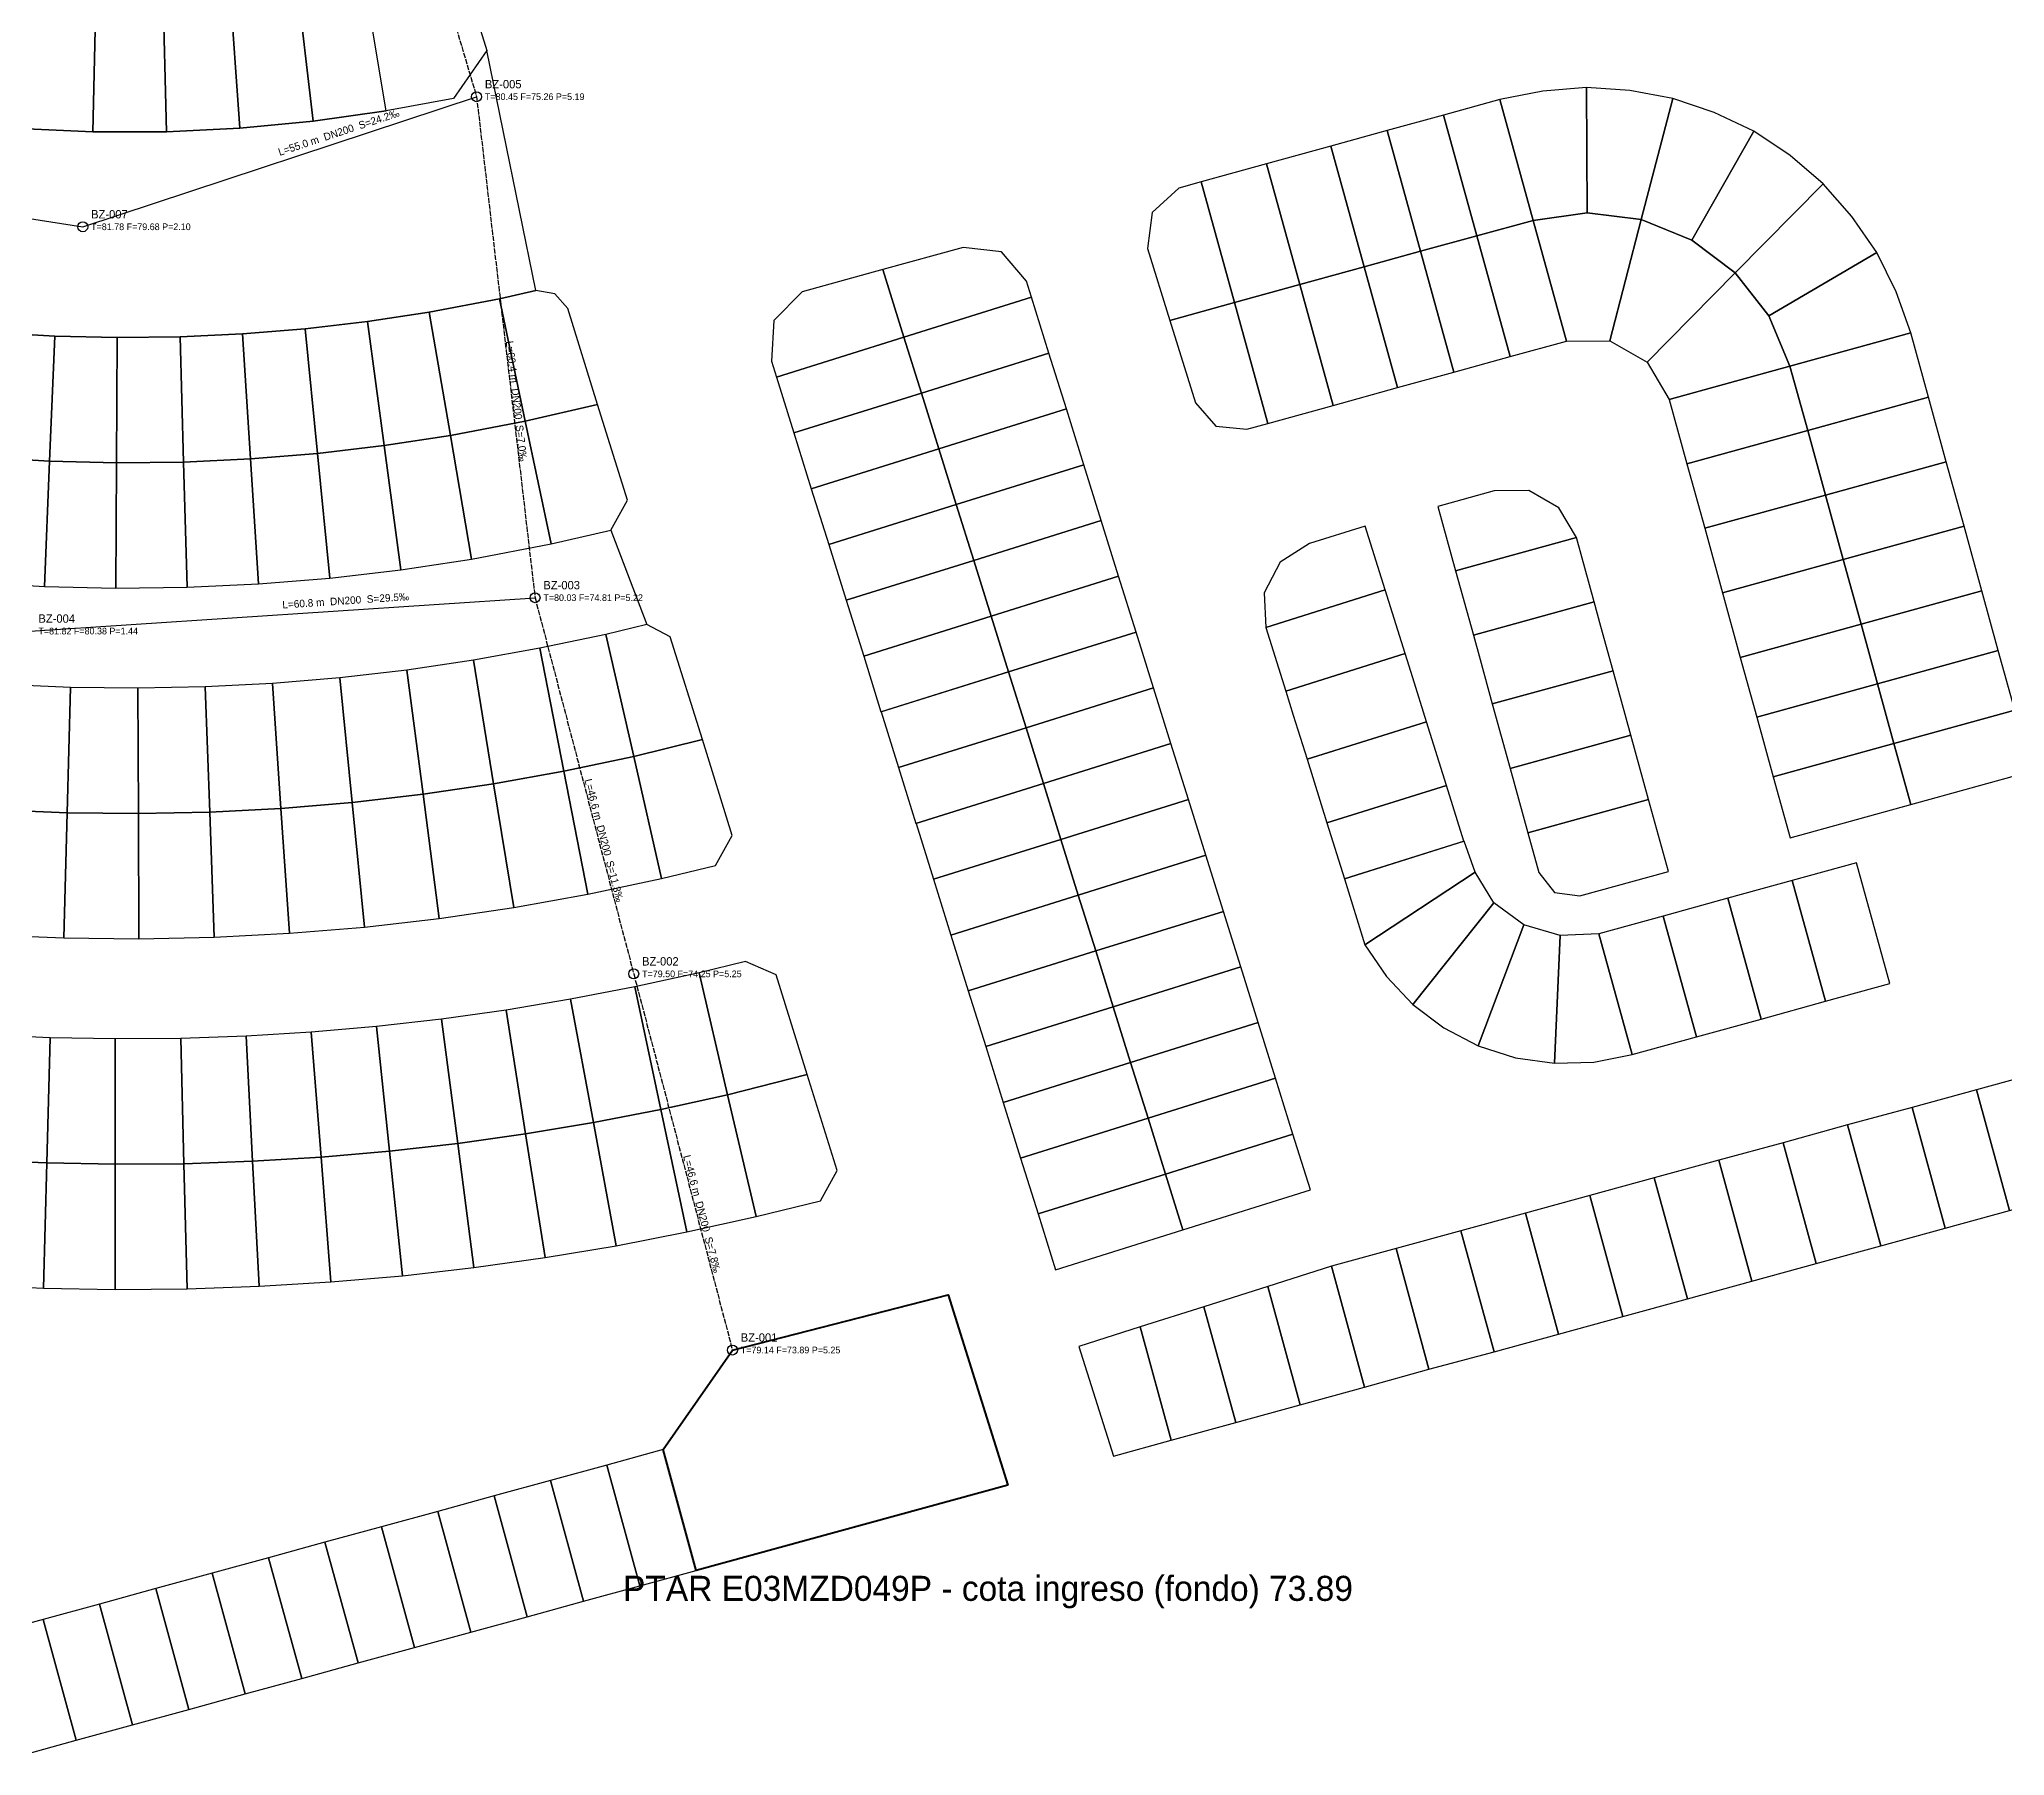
# Model space of a CAD drawing. Header units: metres. Extents: x 308147 to 309178, y 8622681 to 8623304.
# Drawn here: x 308745.1 to 308980.5, y 8622704.8 to 8622910.4 of the extents above; entities that cross this region are included whole.
import ezdxf

# ---------------------------------------------------------------- set-up
doc = ezdxf.new("R2010")
doc.units = ezdxf.units.M
doc.linetypes.add('DASHED2', pattern=[0.762, 0.635, -0.127])
for name, color, linetype in [('BUZONES', 2, 'Continuous'), ('CALLES', 8, 'Continuous'), ('COLECTOR_ORIENTAL_PROVISIONAL', 1, 'Continuous'), ('DESAGUE_DN200', 3, 'Continuous'), ('LOTES', 9, 'Continuous'), ('LOTES_SIN_RED', 6, 'Continuous'), ('PTAR', 1, 'Continuous'), ('TEXTO_BUZONES', 7, 'Continuous'), ('TEXTO_TRAMOS', 7, 'Continuous')]:
    doc.layers.add(name, color=color, linetype=linetype)

msp = doc.modelspace()

# ---------------------------------------------------------------- linework, layer by layer
at = {"layer": 'BUZONES'}
for centre in [(308797.5, 8622903.5), (308750.34, 8622887.92), (308804.5, 8622843.5), (308816.32, 8622798.45), (308828.14, 8622753.4)]:
    msp.add_circle(centre, 0.6, dxfattribs=at)
at = {"layer": 'CALLES'}
for points in [[(308739.48, 8622875.27), (308746.98, 8622874.83), (308754.48, 8622874.66), (308761.99, 8622874.74), (308769.48, 8622875.09), (308776.97, 8622875.7), (308784.42, 8622876.58), (308791.84, 8622877.71), (308800.23, 8622879.31), (308804.6, 8622880.28), (308798.75, 8622909.04), (308794.75, 8622903.3), (308786.66, 8622901.79), (308777.94, 8622900.56), (308769.17, 8622899.73), (308760.37, 8622899.31), (308751.56, 8622899.31), (308742.76, 8622899.7)], [(308737.22, 8622845.35), (308745.76, 8622844.86), (308754.31, 8622844.66), (308762.86, 8622844.76), (308771.4, 8622845.16), (308779.93, 8622845.85), (308788.42, 8622846.85), (308796.88, 8622848.13), (308806.44, 8622849.96), (308813.57, 8622851.58), (308817.9, 8622840.28), (308812.98, 8622839.11), (308805.07, 8622837.44), (308797.13, 8622836.01), (308789.14, 8622834.83), (308781.11, 8622833.91), (308773.07, 8622833.24), (308765, 8622832.82), (308756.93, 8622832.66), (308748.86, 8622832.74), (308740.79, 8622833.09)]]:
    msp.add_lwpolyline(points, dxfattribs=at)
at = {"layer": 'COLECTOR_ORIENTAL_PROVISIONAL', "linetype": 'DASHED2'}
for p, q in [((308784.5, 8622947.5), (308797.5, 8622903.5)), ((308797.5, 8622903.5), (308804.5, 8622843.5)), ((308804.5, 8622843.5), (308816.32, 8622798.45)), ((308816.32, 8622798.45), (308828.14, 8622753.4))]:
    msp.add_line(p, q, dxfattribs=at)
at = {"layer": 'DESAGUE_DN200'}
for p, q in [((308750.34, 8622887.92), (308797.5, 8622903.5)), ((308696.26, 8622896.34), (308750.34, 8622887.92)), ((308744.03, 8622839.5), (308804.5, 8622843.5))]:
    msp.add_line(p, q, dxfattribs=at)
at = {"layer": 'LOTES'}
for points in [[(308794.75, 8622903.3), (308786.66, 8622901.79), (308783.82, 8622919.05), (308794.93, 8622921.26), (308798.75, 8622909.04)], [(308775.89, 8622917.94), (308767.93, 8622917.19), (308769.17, 8622899.73), (308777.94, 8622900.56)], [(308783.82, 8622919.05), (308775.89, 8622917.94), (308777.94, 8622900.56), (308786.66, 8622901.79)], [(308751.94, 8622916.8), (308743.95, 8622917.16), (308742.76, 8622899.7), (308751.56, 8622899.3)], [(308759.94, 8622916.81), (308751.94, 8622916.8), (308751.56, 8622899.3), (308760.37, 8622899.31)], [(308767.93, 8622917.19), (308759.94, 8622916.81), (308760.37, 8622899.31), (308769.17, 8622899.73)], [(308808.42, 8622878.12), (308806.89, 8622879.87), (308804.6, 8622880.28), (308800.23, 8622879.31), (308803.34, 8622864.64), (308812, 8622866.64)], [(308791.84, 8622877.71), (308784.42, 8622876.58), (308786.42, 8622861.71), (308794.36, 8622862.92)], [(308800.23, 8622879.31), (308791.84, 8622877.71), (308794.36, 8622862.92), (308803.34, 8622864.64)], [(308746.98, 8622874.83), (308739.48, 8622875.27), (308738.35, 8622860.31), (308746.37, 8622859.84)], [(308769.48, 8622875.09), (308761.99, 8622874.74), (308762.42, 8622859.75), (308770.44, 8622860.12)], [(308776.97, 8622875.7), (308769.48, 8622875.09), (308770.44, 8622860.12), (308778.45, 8622860.78)], [(308784.42, 8622876.58), (308776.97, 8622875.7), (308778.45, 8622860.78), (308786.42, 8622861.71)], [(308754.48, 8622874.66), (308746.98, 8622874.83), (308746.37, 8622859.84), (308754.39, 8622859.66)], [(308761.99, 8622874.74), (308754.48, 8622874.66), (308754.39, 8622859.66), (308762.42, 8622859.75)], [(308815.59, 8622855.17), (308812, 8622866.64), (308803.34, 8622864.64), (308806.44, 8622849.96), (308813.57, 8622851.58)], [(308803.34, 8622864.64), (308794.36, 8622862.92), (308796.88, 8622848.13), (308806.44, 8622849.96)], [(308786.42, 8622861.71), (308778.45, 8622860.78), (308779.93, 8622845.85), (308788.42, 8622846.85)], [(308794.36, 8622862.92), (308786.42, 8622861.71), (308788.42, 8622846.85), (308796.88, 8622848.13)], [(308746.37, 8622859.84), (308738.35, 8622860.31), (308737.22, 8622845.35), (308745.76, 8622844.86)], [(308754.39, 8622859.66), (308746.37, 8622859.84), (308745.76, 8622844.86), (308754.31, 8622844.66)], [(308762.42, 8622859.75), (308754.39, 8622859.66), (308754.31, 8622844.66), (308762.86, 8622844.76)], [(308770.44, 8622860.12), (308762.42, 8622859.75), (308762.86, 8622844.76), (308771.4, 8622845.16)], [(308778.45, 8622860.78), (308770.44, 8622860.12), (308771.4, 8622845.16), (308779.93, 8622845.85)], [(308820.7, 8622838.81), (308817.9, 8622840.28), (308812.98, 8622839.11), (308816.32, 8622824.49), (308824.55, 8622826.5)], [(308805.07, 8622837.44), (308797.13, 8622836.01), (308799.54, 8622821.21), (308807.95, 8622822.71)], [(308812.98, 8622839.11), (308805.07, 8622837.44), (308807.95, 8622822.71), (308816.32, 8622824.49)], [(308797.13, 8622836.01), (308789.14, 8622834.83), (308791.09, 8622819.96), (308799.54, 8622821.21)], [(308748.86, 8622832.74), (308740.79, 8622833.09), (308739.92, 8622818.11), (308748.46, 8622817.75)], [(308756.93, 8622832.66), (308748.86, 8622832.74), (308748.46, 8622817.75), (308757, 8622817.66)], [(308765, 8622832.82), (308756.93, 8622832.66), (308757, 8622817.66), (308765.55, 8622817.83)], [(308773.07, 8622833.24), (308765, 8622832.82), (308765.55, 8622817.83), (308774.08, 8622818.27)], [(308781.11, 8622833.91), (308773.07, 8622833.24), (308774.08, 8622818.27), (308782.6, 8622818.98)], [(308789.14, 8622834.83), (308781.11, 8622833.91), (308782.6, 8622818.98), (308791.09, 8622819.96)]]:
    msp.add_lwpolyline(points, close=True, dxfattribs=at)
at = {"layer": 'LOTES_SIN_RED'}
for points in [[(308930.4, 8622904.59), (308925.19, 8622904.17), (308920.06, 8622903.15), (308924.04, 8622888.69), (308930.51, 8622889.59)], [(308940.76, 8622903.3), (308935.62, 8622904.25), (308930.4, 8622904.59), (308930.51, 8622889.59), (308936.98, 8622888.78)], [(308950.44, 8622899.37), (308945.71, 8622901.62), (308940.76, 8622903.3), (308936.98, 8622888.78), (308943.03, 8622886.33)], [(308913.31, 8622901.3), (308906.56, 8622899.44), (308910.54, 8622884.98), (308917.29, 8622886.83)], [(308920.06, 8622903.15), (308913.31, 8622901.3), (308917.29, 8622886.83), (308924.04, 8622888.69)], [(308906.56, 8622899.44), (308899.81, 8622897.58), (308903.8, 8622883.12), (308910.54, 8622884.98)], [(308958.77, 8622893.07), (308954.79, 8622896.47), (308950.44, 8622899.37), (308943.03, 8622886.33), (308948.23, 8622882.39)], [(308899.81, 8622897.58), (308892.1, 8622895.45), (308896.08, 8622880.99), (308903.8, 8622883.12)], [(308892.1, 8622895.45), (308884.28, 8622893.3), (308888.27, 8622878.84), (308896.08, 8622880.99)], [(308881.6, 8622892.56), (308878.4, 8622889.62), (308877.84, 8622885.3), (308880.53, 8622876.7), (308888.27, 8622878.84), (308884.28, 8622893.3)], [(308965.18, 8622884.84), (308962.21, 8622889.14), (308958.77, 8622893.07), (308948.23, 8622882.39), (308952.24, 8622877.24)], [(308936.98, 8622888.78), (308930.51, 8622889.59), (308924.04, 8622888.69), (308928.03, 8622874.23), (308933.2, 8622874.27)], [(308917.29, 8622886.83), (308910.54, 8622884.98), (308914.53, 8622870.51), (308921.28, 8622872.37)], [(308924.04, 8622888.69), (308917.29, 8622886.83), (308921.28, 8622872.37), (308928.03, 8622874.23)], [(308948.23, 8622882.39), (308943.03, 8622886.33), (308936.98, 8622888.78), (308933.2, 8622874.27), (308937.7, 8622871.71)], [(308855.77, 8622885.44), (308846.15, 8622882.79), (308848.68, 8622874.7), (308863.95, 8622879.48), (308863.35, 8622881.39), (308860.36, 8622884.91)], [(308910.54, 8622884.98), (308903.8, 8622883.12), (308907.78, 8622868.66), (308914.53, 8622870.51)], [(308965.18, 8622884.84), (308952.24, 8622877.24), (308954.78, 8622871.23), (308969.25, 8622875.22), (308967.49, 8622880.14)], [(308833.42, 8622869.92), (308848.68, 8622874.7), (308846.15, 8622882.79), (308836.51, 8622880.14), (308833.1, 8622876.68), (308832.82, 8622871.82)], [(308903.8, 8622883.12), (308896.08, 8622880.99), (308900.07, 8622866.53), (308907.78, 8622868.66)], [(308948.23, 8622882.39), (308937.7, 8622871.71), (308940.32, 8622867.25), (308954.78, 8622871.23), (308952.24, 8622877.24)], [(308896.08, 8622880.99), (308888.27, 8622878.84), (308892.25, 8622864.38), (308900.07, 8622866.53)], [(308848.68, 8622874.7), (308850.77, 8622868.01), (308866.05, 8622872.77), (308863.95, 8622879.48)], [(308888.27, 8622878.84), (308880.53, 8622876.7), (308883.61, 8622866.85), (308886.05, 8622864.06), (308889.74, 8622863.69), (308892.25, 8622864.38)], [(308969.25, 8622875.22), (308954.78, 8622871.23), (308956.91, 8622863.51), (308971.37, 8622867.5)], [(308848.68, 8622874.7), (308833.42, 8622869.92), (308835.5, 8622863.23), (308850.77, 8622868.01)], [(308866.05, 8622872.77), (308850.77, 8622868.01), (308852.86, 8622861.33), (308868.13, 8622866.11)], [(308954.78, 8622871.23), (308940.32, 8622867.25), (308942.45, 8622859.53), (308956.91, 8622863.51)], [(308850.77, 8622868.01), (308835.5, 8622863.23), (308837.59, 8622856.55), (308852.86, 8622861.33)], [(308868.13, 8622866.11), (308852.86, 8622861.33), (308854.95, 8622854.65), (308870.22, 8622859.43)], [(308971.37, 8622867.5), (308956.91, 8622863.51), (308959.04, 8622855.79), (308973.5, 8622859.78)], [(308956.91, 8622863.51), (308942.45, 8622859.53), (308944.58, 8622851.81), (308959.04, 8622855.79)], [(308852.86, 8622861.33), (308837.59, 8622856.55), (308839.68, 8622849.87), (308854.95, 8622854.65)], [(308872.31, 8622852.75), (308870.22, 8622859.43), (308854.95, 8622854.65), (308857.04, 8622847.97)], [(308973.5, 8622859.78), (308959.04, 8622855.79), (308961.17, 8622848.06), (308975.63, 8622852.05)], [(308919.37, 8622856.29), (308912.62, 8622854.43), (308914.75, 8622846.72), (308929.21, 8622850.7), (308927.11, 8622854.27), (308923.51, 8622856.32)], [(308854.95, 8622854.65), (308839.68, 8622849.87), (308841.77, 8622843.19), (308857.04, 8622847.97)], [(308959.04, 8622855.79), (308944.58, 8622851.81), (308946.71, 8622844.08), (308961.17, 8622848.06)], [(308872.31, 8622852.75), (308857.04, 8622847.97), (308859.12, 8622841.29), (308874.39, 8622846.07)], [(308903.93, 8622852.07), (308897.25, 8622849.98), (308893.75, 8622847.76), (308891.83, 8622844.09), (308892.01, 8622839.95), (308906.32, 8622844.44)], [(308975.63, 8622852.05), (308961.17, 8622848.06), (308963.3, 8622840.33), (308977.76, 8622844.32)], [(308929.21, 8622850.7), (308914.75, 8622846.72), (308916.87, 8622839), (308931.33, 8622842.99)], [(308857.04, 8622847.97), (308841.77, 8622843.19), (308843.86, 8622836.51), (308859.12, 8622841.29)], [(308961.17, 8622848.06), (308946.71, 8622844.08), (308948.84, 8622836.35), (308963.3, 8622840.33)], [(308874.39, 8622846.07), (308859.12, 8622841.29), (308861.21, 8622834.61), (308876.48, 8622839.39)], [(308906.32, 8622844.44), (308892.01, 8622839.95), (308894.4, 8622832.32), (308908.71, 8622836.8)], [(308932.14, 8622840.06), (308931.33, 8622842.99), (308916.87, 8622839), (308917.68, 8622836.08), (308919.14, 8622830.77), (308933.6, 8622834.75)], [(308977.76, 8622844.32), (308963.3, 8622840.33), (308965.27, 8622833.18), (308979.73, 8622837.17)], [(308859.12, 8622841.29), (308843.86, 8622836.51), (308845.93, 8622829.82), (308861.21, 8622834.61)], [(308963.3, 8622840.33), (308948.84, 8622836.35), (308950.81, 8622829.2), (308965.27, 8622833.18)], [(308876.48, 8622839.39), (308861.21, 8622834.61), (308863.3, 8622827.93), (308878.57, 8622832.71)], [(308909.62, 8622833.91), (308908.71, 8622836.8), (308894.4, 8622832.32), (308895.3, 8622829.43), (308896.95, 8622824.17), (308911.26, 8622828.65)], [(308979.73, 8622837.17), (308965.27, 8622833.18), (308967.24, 8622826.02), (308981.7, 8622830.01)], [(308861.21, 8622834.61), (308845.94, 8622829.83), (308848.03, 8622823.15), (308863.3, 8622827.93)], [(308878.57, 8622832.71), (308863.3, 8622827.93), (308865.39, 8622821.25), (308880.66, 8622826.03)], [(308935.72, 8622827.04), (308933.6, 8622834.75), (308919.14, 8622830.77), (308921.26, 8622823.06)], [(308965.27, 8622833.18), (308950.81, 8622829.2), (308952.78, 8622822.04), (308967.24, 8622826.02)], [(308863.3, 8622827.93), (308848.03, 8622823.15), (308850.12, 8622816.46), (308865.39, 8622821.25)], [(308911.26, 8622828.65), (308896.95, 8622824.17), (308899.34, 8622816.54), (308913.65, 8622821.02)], [(308981.7, 8622830.01), (308967.24, 8622826.02), (308969.25, 8622818.72), (308983.71, 8622822.71)], [(308824.55, 8622826.5), (308816.32, 8622824.49), (308819.66, 8622809.87), (308826.12, 8622811.42), (308828.13, 8622815.04)], [(308880.66, 8622826.03), (308865.39, 8622821.25), (308867.48, 8622814.56), (308882.75, 8622819.34)], [(308937.85, 8622819.33), (308935.72, 8622827.04), (308921.26, 8622823.06), (308923.39, 8622815.35)], [(308967.24, 8622826.02), (308952.78, 8622822.04), (308954.79, 8622814.74), (308969.25, 8622818.72)], [(308816.32, 8622824.49), (308807.95, 8622822.71), (308810.83, 8622808), (308819.66, 8622809.87)], [(308799.54, 8622821.21), (308791.09, 8622819.96), (308793.04, 8622805.09), (308801.96, 8622806.4)], [(308807.95, 8622822.71), (308799.54, 8622821.21), (308801.96, 8622806.4), (308810.83, 8622807.99)], [(308865.39, 8622821.25), (308850.12, 8622816.46), (308850.13, 8622816.44), (308852.21, 8622809.78), (308867.48, 8622814.56)], [(308913.65, 8622821.02), (308899.34, 8622816.54), (308901.42, 8622809.85), (308915.74, 8622814.34)], [(308782.6, 8622818.98), (308774.08, 8622818.27), (308775.09, 8622803.31), (308784.08, 8622804.06)], [(308791.09, 8622819.96), (308782.6, 8622818.98), (308784.08, 8622804.06), (308793.04, 8622805.09)], [(308882.75, 8622819.34), (308867.48, 8622814.56), (308869.56, 8622807.88), (308884.83, 8622812.66)], [(308937.85, 8622819.33), (308923.39, 8622815.35), (308924.7, 8622810.59), (308926.58, 8622808.18), (308929.62, 8622807.8), (308940.22, 8622810.72)], [(308748.46, 8622817.75), (308739.92, 8622818.11), (308739.05, 8622803.14), (308748.06, 8622802.76)], [(308757, 8622817.66), (308748.46, 8622817.75), (308748.06, 8622802.76), (308757.07, 8622802.66)], [(308765.55, 8622817.83), (308757, 8622817.66), (308757.07, 8622802.66), (308766.09, 8622802.84)], [(308774.08, 8622818.27), (308765.55, 8622817.83), (308766.09, 8622802.84), (308775.09, 8622803.31)], [(308867.48, 8622814.56), (308852.21, 8622809.78), (308854.3, 8622803.1), (308869.56, 8622807.88)], [(308915.75, 8622814.33), (308901.42, 8622809.85), (308903.89, 8622801.93), (308917.1, 8622810.64)], [(308884.83, 8622812.66), (308869.56, 8622807.88), (308871.65, 8622801.2), (308886.94, 8622805.93)], [(308962.76, 8622811.75), (308955.05, 8622809.62), (308959.03, 8622795.16), (308966.75, 8622797.29)], [(308919.34, 8622806.95), (308917.1, 8622810.64), (308903.89, 8622801.93), (308906.46, 8622798.12), (308909.62, 8622794.78)], [(308955.05, 8622809.62), (308947.34, 8622807.5), (308951.32, 8622793.04), (308959.03, 8622795.16)], [(308869.56, 8622807.88), (308854.3, 8622803.1), (308856.38, 8622796.42), (308871.65, 8622801.2)], [(308922.9, 8622804.34), (308919.34, 8622806.95), (308909.63, 8622794.77), (308913.34, 8622791.98), (308917.46, 8622789.84)], [(308947.34, 8622807.5), (308939.62, 8622805.37), (308943.61, 8622790.91), (308951.32, 8622793.04)], [(308886.94, 8622805.93), (308871.65, 8622801.2), (308873.74, 8622794.52), (308889.01, 8622799.3)], [(308939.62, 8622805.37), (308931.91, 8622803.25), (308935.9, 8622788.79), (308943.61, 8622790.91)], [(308927.26, 8622803.06), (308922.9, 8622804.34), (308917.46, 8622789.84), (308921.93, 8622788.4), (308926.57, 8622787.74)], [(308931.91, 8622803.25), (308927.26, 8622803.06), (308926.57, 8622787.74), (308931.28, 8622787.87), (308935.9, 8622788.79)], [(308833.36, 8622798.32), (308829.71, 8622799.95), (308824.14, 8622798.58), (308827.57, 8622783.97), (308837.09, 8622786.38)], [(308871.65, 8622801.2), (308856.38, 8622796.42), (308858.47, 8622789.74), (308873.74, 8622794.52)], [(308824.14, 8622798.58), (308816.45, 8622796.88), (308819.56, 8622782.2), (308827.57, 8622783.97)], [(308889.01, 8622799.3), (308873.74, 8622794.52), (308875.83, 8622787.84), (308891.1, 8622792.62)], [(308808.76, 8622795.4), (308801.04, 8622794.11), (308803.38, 8622779.28), (308811.49, 8622780.63)], [(308816.45, 8622796.88), (308808.76, 8622795.4), (308811.49, 8622780.63), (308819.56, 8622782.2)], [(308793.29, 8622793.02), (308785.51, 8622792.14), (308787.07, 8622777.21), (308795.24, 8622778.14)], [(308801.04, 8622794.11), (308793.29, 8622793.02), (308795.24, 8622778.14), (308803.38, 8622779.28)], [(308873.74, 8622794.52), (308858.47, 8622789.74), (308860.56, 8622783.06), (308875.83, 8622787.84)], [(308891.1, 8622792.62), (308875.83, 8622787.84), (308877.92, 8622781.16), (308893.19, 8622785.94)], [(308746.42, 8622790.8), (308738.6, 8622791.14), (308737.8, 8622776.15), (308746.02, 8622775.8)], [(308754.24, 8622790.66), (308746.42, 8622790.8), (308746.02, 8622775.8), (308754.24, 8622775.65)], [(308762.07, 8622790.72), (308754.24, 8622790.66), (308754.24, 8622775.65), (308762.46, 8622775.71)], [(308769.9, 8622790.99), (308762.07, 8622790.72), (308762.46, 8622775.71), (308770.67, 8622776)], [(308777.71, 8622791.46), (308769.9, 8622790.99), (308770.67, 8622776), (308778.88, 8622776.5)], [(308785.51, 8622792.14), (308777.71, 8622791.46), (308778.88, 8622776.5), (308787.07, 8622777.21)], [(308840.67, 8622774.91), (308837.09, 8622786.38), (308827.57, 8622783.97), (308831, 8622769.38), (308838.67, 8622771.28)], [(308875.83, 8622787.84), (308860.56, 8622783.06), (308862.65, 8622776.38), (308877.92, 8622781.16)], [(308893.19, 8622785.94), (308877.92, 8622781.16), (308880, 8622774.48), (308895.27, 8622779.26)], [(308984.83, 8622786.69), (308977.11, 8622784.57), (308981.08, 8622770.11), (308988.79, 8622772.22)], [(308827.57, 8622783.97), (308819.56, 8622782.2), (308822.67, 8622767.54), (308831, 8622769.38)], [(308977.11, 8622784.57), (308969.4, 8622782.46), (308973.36, 8622767.99), (308981.08, 8622770.11)], [(308819.56, 8622782.2), (308811.49, 8622780.63), (308814.22, 8622765.89), (308822.67, 8622767.54)], [(308877.92, 8622781.16), (308862.65, 8622776.38), (308864.74, 8622769.7), (308880, 8622774.48)], [(308969.4, 8622782.46), (308961.68, 8622780.35), (308965.65, 8622765.88), (308973.36, 8622767.99)], [(308803.38, 8622779.28), (308795.24, 8622778.14), (308797.19, 8622763.28), (308805.72, 8622764.47)], [(308811.49, 8622780.63), (308803.38, 8622779.28), (308805.72, 8622764.47), (308814.22, 8622765.89)], [(308895.27, 8622779.26), (308880, 8622774.48), (308882.09, 8622767.79), (308897.36, 8622772.58)], [(308961.68, 8622780.35), (308953.97, 8622778.23), (308957.93, 8622763.77), (308965.65, 8622765.88)], [(308746.02, 8622775.8), (308737.8, 8622776.15), (308737.01, 8622761.19), (308745.62, 8622760.81)], [(308778.88, 8622776.5), (308770.67, 8622776), (308771.45, 8622761.03), (308780.05, 8622761.55)], [(308787.07, 8622777.21), (308778.88, 8622776.5), (308780.05, 8622761.55), (308788.63, 8622762.3)], [(308795.24, 8622778.14), (308787.07, 8622777.21), (308788.63, 8622762.3), (308797.19, 8622763.28)], [(308946.25, 8622776.12), (308938.54, 8622774.01), (308942.5, 8622759.54), (308950.21, 8622761.65)], [(308953.97, 8622778.23), (308946.25, 8622776.12), (308950.21, 8622761.65), (308957.93, 8622763.77)], [(308754.24, 8622775.65), (308746.02, 8622775.8), (308745.62, 8622760.81), (308754.23, 8622760.66)], [(308762.46, 8622775.71), (308754.24, 8622775.65), (308754.23, 8622760.66), (308762.84, 8622760.73)], [(308770.67, 8622776), (308762.46, 8622775.71), (308762.84, 8622760.73), (308771.45, 8622761.03)], [(308880, 8622774.48), (308864.74, 8622769.7), (308866.83, 8622763.02), (308882.09, 8622767.79)], [(308938.54, 8622774.01), (308930.82, 8622771.89), (308934.78, 8622757.43), (308942.5, 8622759.54)], [(308930.82, 8622771.89), (308923.1, 8622769.78), (308927.07, 8622755.31), (308934.78, 8622757.43)], [(308923.1, 8622769.78), (308915.39, 8622767.67), (308919.35, 8622753.2), (308927.07, 8622755.31)], [(308915.39, 8622767.67), (308907.64, 8622765.57), (308911.55, 8622751.09), (308919.35, 8622753.2)], [(308907.64, 8622765.57), (308899.87, 8622763.44), (308903.84, 8622748.97), (308911.55, 8622751.09)], [(308899.87, 8622763.44), (308892.24, 8622761.01), (308896.13, 8622746.85), (308903.84, 8622748.97)], [(308861.11, 8622737.23), (308823.81, 8622727.01), (308819.85, 8622741.48), (308828.14, 8622753.4), (308853.97, 8622760.02), (308861.11, 8622737.23)], [(308892.24, 8622761.01), (308884.61, 8622758.59), (308888.41, 8622744.74), (308896.13, 8622746.85)], [(308884.61, 8622758.59), (308876.98, 8622756.17), (308880.7, 8622742.62), (308888.41, 8622744.74)], [(308876.98, 8622756.17), (308869.62, 8622753.83), (308873.78, 8622740.7), (308880.7, 8622742.62)], [(308817.06, 8622725.16), (308823.81, 8622727.01), (308819.85, 8622741.48), (308813.1, 8622739.63)], [(308810.31, 8622723.31), (308817.06, 8622725.16), (308813.1, 8622739.63), (308806.35, 8622737.78)], [(308803.56, 8622721.46), (308810.31, 8622723.31), (308806.35, 8622737.78), (308799.6, 8622735.93)], [(308790.06, 8622717.76), (308796.81, 8622719.61), (308792.85, 8622734.08), (308786.1, 8622732.23)], [(308796.81, 8622719.61), (308803.56, 8622721.46), (308799.6, 8622735.93), (308792.85, 8622734.08)], [(308783.31, 8622715.92), (308790.06, 8622717.76), (308786.1, 8622732.23), (308779.34, 8622730.38)], [(308776.56, 8622714.07), (308783.31, 8622715.92), (308779.34, 8622730.38), (308772.59, 8622728.53)], [(308763.05, 8622710.37), (308769.8, 8622712.22), (308765.84, 8622726.68), (308759.09, 8622724.83)], [(308769.8, 8622712.22), (308776.56, 8622714.07), (308772.59, 8622728.53), (308765.84, 8622726.68)], [(308756.3, 8622708.52), (308763.05, 8622710.37), (308759.09, 8622724.83), (308752.34, 8622722.98)], [(308749.55, 8622706.67), (308756.3, 8622708.52), (308752.34, 8622722.98), (308745.59, 8622721.13)], [(308742.8, 8622704.82), (308749.55, 8622706.67), (308745.59, 8622721.13), (308738.84, 8622719.29)]]:
    msp.add_lwpolyline(points, close=True, dxfattribs=at)
at = {"layer": 'PTAR', "lineweight": 50}
msp.add_lwpolyline([(308861.11, 8622737.23), (308823.81, 8622727.01), (308819.85, 8622741.48), (308828.14, 8622753.4), (308853.97, 8622760.02), (308861.11, 8622737.23)], close=True, dxfattribs=at)

# ---------------------------------------------------------------- texts
at = {"layer": 'PTAR'}
msp.add_text('PTAR E03MZD049P - cota ingreso (fondo) 73.89', height=3, dxfattribs=at).set_placement((308815.04, 8622723.36))
at = {"layer": 'TEXTO_BUZONES'}
for s, height, p in [('T=80.45 F=75.26 P=5.19', 0.8, (308798.5, 8622903.1)), ('BZ-005', 1, (308798.5, 8622904.5)), ('BZ-007', 1, (308751.34, 8622888.92)), ('T=81.78 F=79.68 P=2.10', 0.8, (308751.34, 8622887.52)), ('BZ-003', 1, (308805.5, 8622844.5)), ('T=80.03 F=74.81 P=5.22', 0.8, (308805.5, 8622843.1)), ('T=81.82 F=80.38 P=1.44', 0.8, (308745.03, 8622839.1)), ('BZ-004', 1, (308745.03, 8622840.5)), ('BZ-002', 1, (308817.32, 8622799.45)), ('T=79.50 F=74.25 P=5.25', 0.8, (308817.32, 8622798.05)), ('BZ-001', 1, (308829.14, 8622754.4)), ('T=79.14 F=73.89 P=5.25', 0.8, (308829.14, 8622753))]:
    msp.add_text(s, height=height, dxfattribs=at).set_placement(p)
at = {"layer": 'TEXTO_TRAMOS'}
for s, rotation, p in [('L=55.0 m  DN200  S=24.2‰', 18.2812, (308773.92, 8622896.41)), ('L=60.4 m  DN200  S=7.0‰', -83.3456, (308801, 8622874.2)), ('L=60.8 m  DN200  S=29.5‰', 3.7847, (308774.27, 8622842.2)), ('L=46.6 m  DN200  S=11.3‰', -75.2984, (308810.41, 8622821.67)), ('L=46.6 m  DN200  S=7.8‰', -75.2984, (308822.23, 8622776.62))]:
    msp.add_text(s, height=0.9, rotation=rotation, dxfattribs=at).set_placement(p)

doc.saveas('drawing.dxf')
